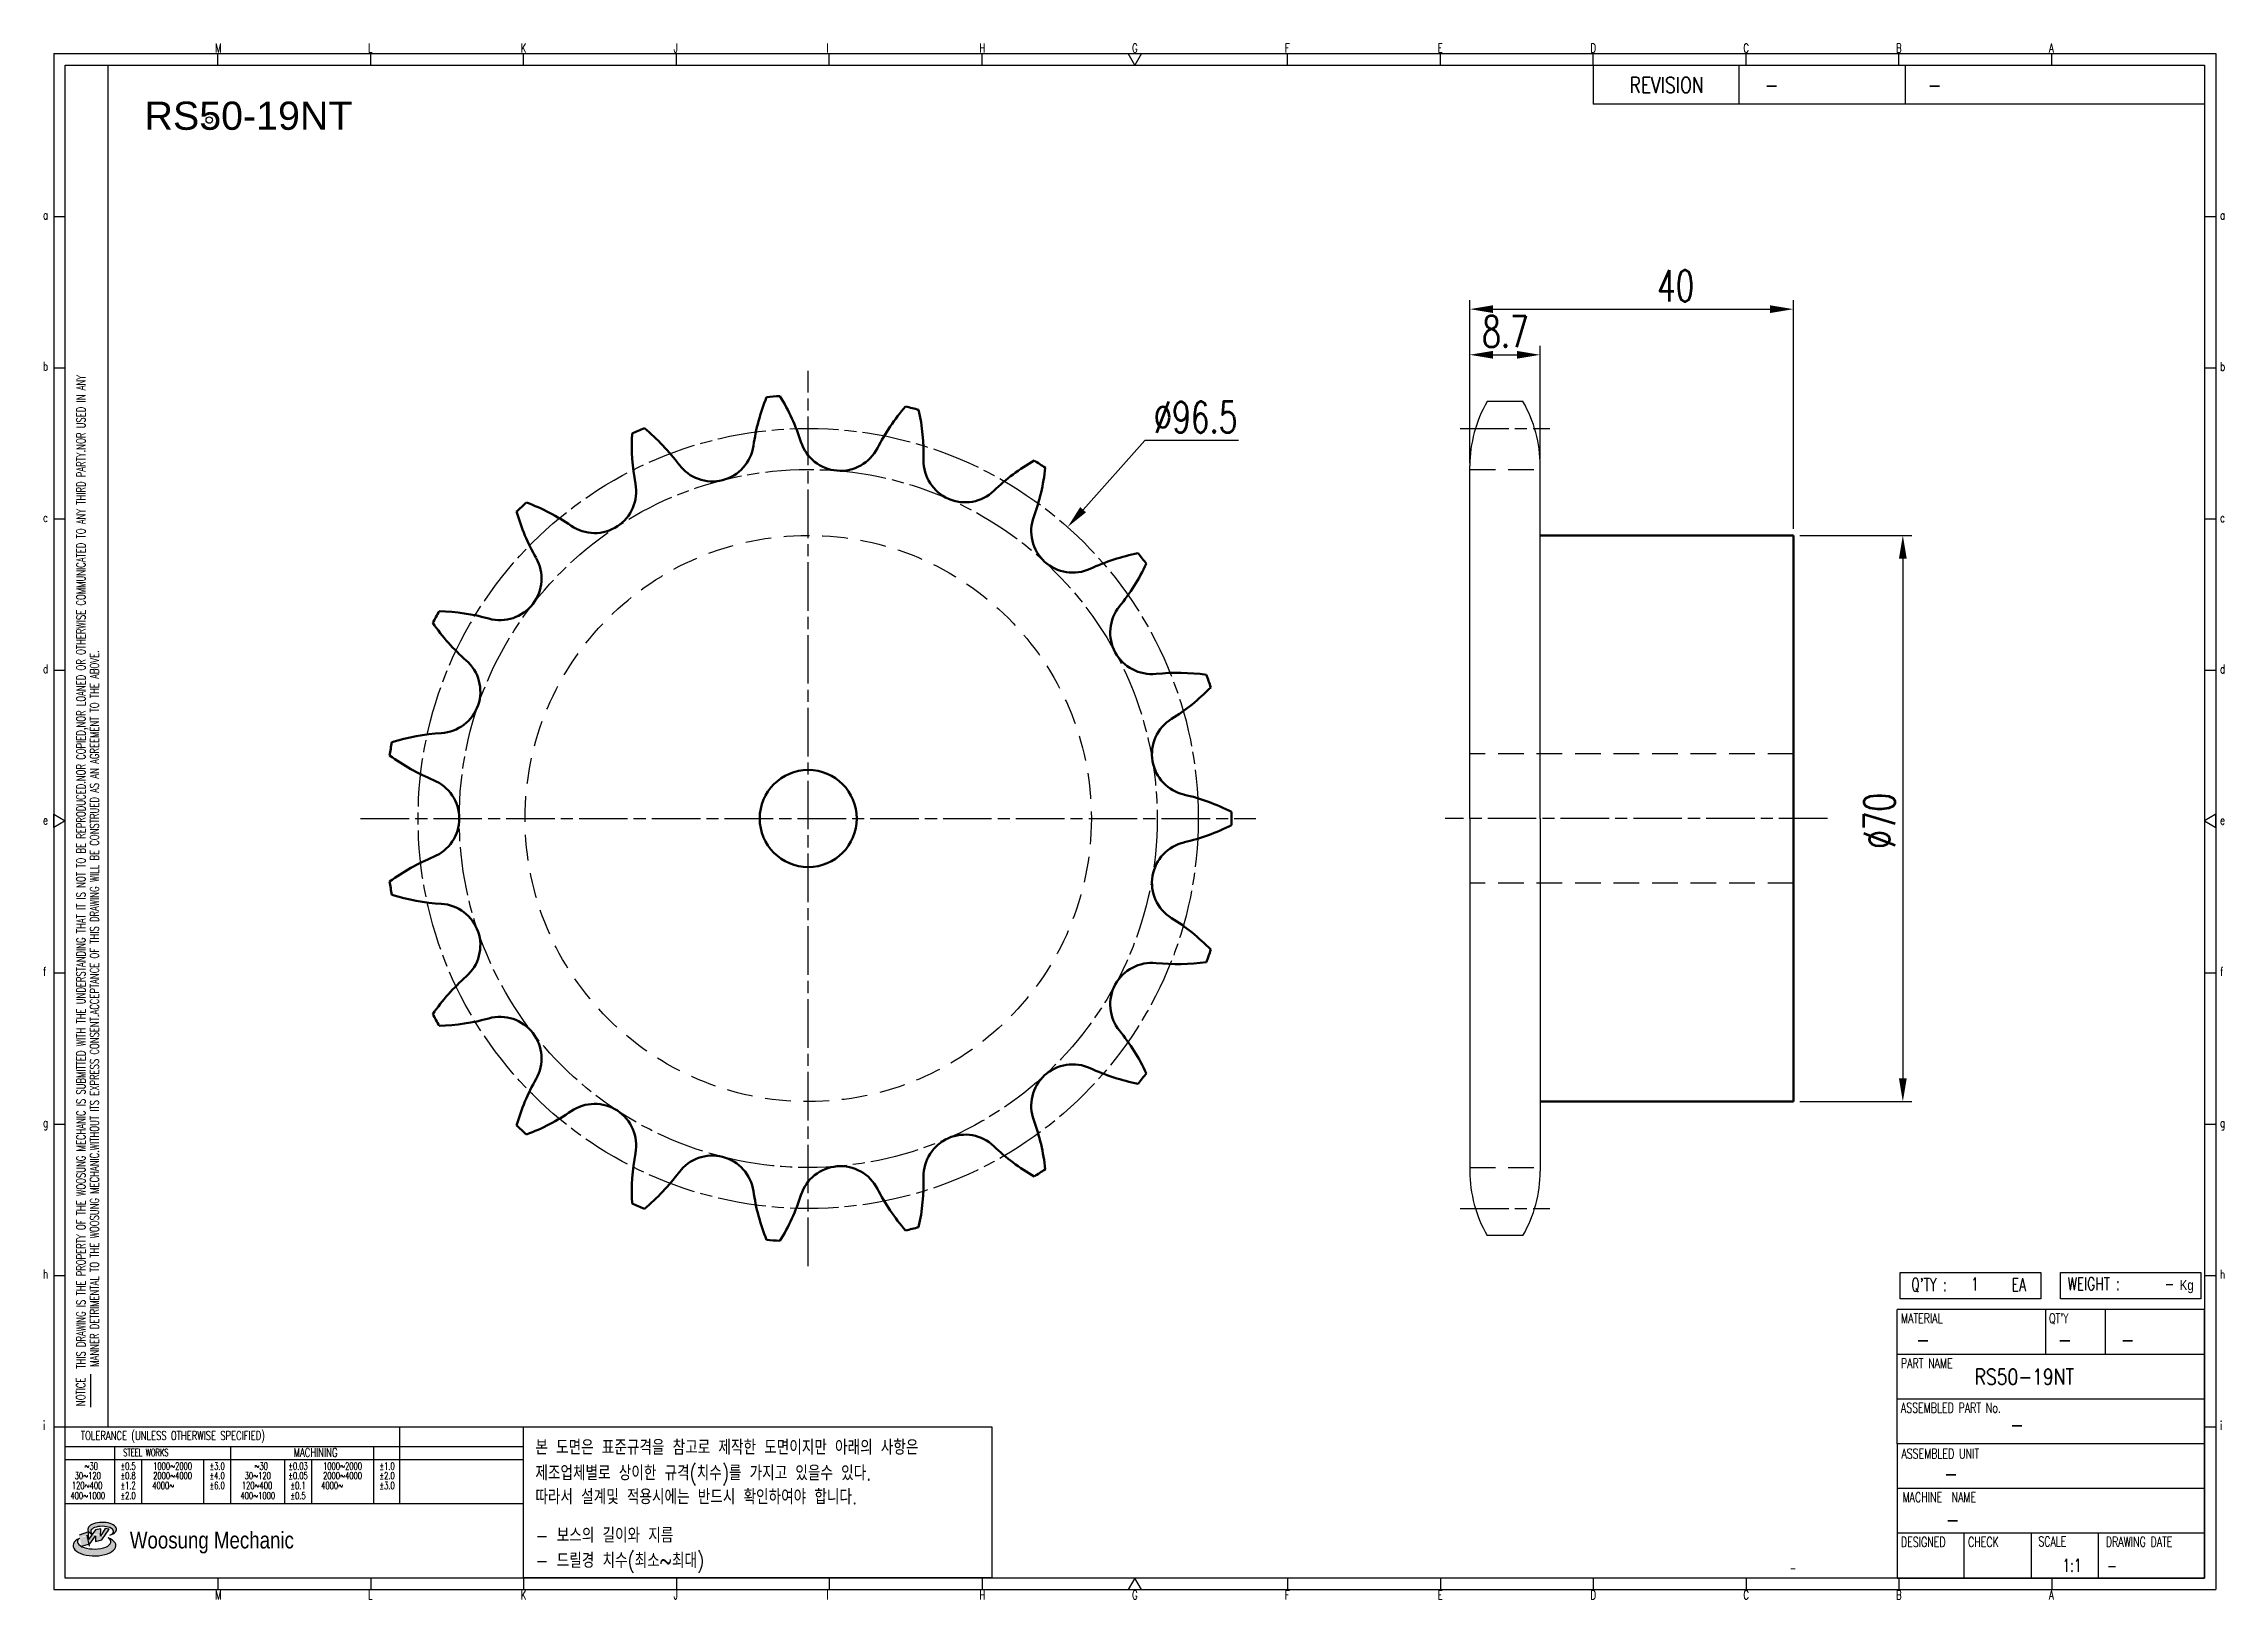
# Model space of a CAD drawing. Header units: millimetres. Extents: x 3349 to 3619, y 19 to 211.
import ezdxf
from ezdxf.enums import TextEntityAlignment as Align

# ---------------------------------------------------------------- set-up
doc = ezdxf.new("R2010")
doc.units = ezdxf.units.MM
for name, pattern in [('AM_ISO08W050', [18, 12, -1.5, 3, -1.5]), ('AM_ISO08W050x2', [9, 6, -0.75, 1.5, -0.75]), ('HIDDEN', [9.525, 6.35, -3.175])]:
    doc.linetypes.add(name, pattern=pattern)
for name, color, linetype, lineweight in [('1', 7, 'Continuous', 50), ('22', 30, 'AM_ISO08W050', 25), ('VIS', 7, 'Continuous', 50)]:
    doc.layers.add(name, color=color, linetype=linetype, lineweight=lineweight)
for name, color, linetype in [('HL', 2, 'HIDDEN'), ('S-DIM', 7, 'Continuous'), ('TITLE', 7, 'Continuous'), ('도면레이아웃', 7, 'Continuous')]:
    doc.layers.add(name, color=color, linetype=linetype)
doc.styles.add('HAN', font='ROMANS.shx', dxfattribs={"width": 0.7, "bigfont": 'whgtxt.shx'})
doc.styles.add('HKD_ST2', font='romans.shx', dxfattribs={"width": 0.7, "height": 4, "bigfont": '@extfont2.shx'})
doc.styles.add('HSG', font='SIMPLEX.shx', dxfattribs={"width": 0.7, "bigfont": 'HSG.shx'})
doc.styles.add('ROMANS', font='romans.shx', dxfattribs={"width": 0.7, "bigfont": 'whgtxt.shx'})
doc.styles.add('SLDTEXTSTYLE4', font='arial.ttf', dxfattribs={"width": 0.8})
doc.styles.get("Standard").update_dxf_attribs({"font": 'arial.ttf'})
doc.dimstyles.new('APP4', dxfattribs={"dimscale": 1.6, "dimtxt": 2.4, "dimasz": 1.8, "dimexe": 0.7, "dimexo": 0.5, "dimgap": 0.6, "dimtad": 1, "dimtoh": 1, "dimdec": 1, "dimrnd": 0.01, "dimzin": 9, "dimdsep": 46, "dimtxsty": 'HSG', "dimcen": 0, "dimclrd": 1, "dimclre": 1, "dimclrt": 256, "dimazin": 2, "dimtp": 1, "dimtm": 1, "dimtfac": 0.5, "dimtdec": 1, "dimtofl": 0, "dimtmove": 0, "dimatfit": 3, "dimfxl": 0, "dimtvp": 1, "dimtolj": 2, "dimlwd": -1, "dimlwe": -1, "dimarcsym": 0})

# ---------------------------------------------------------------- blocks, each defined once
blk = doc.blocks.new('*D8')
at = {"layer": 'Defpoints', "color": 0, "transparency": 16777216}
for p in [(3475.5, 151.33), (3411.38, 79.29)]:
    blk.add_point(p, dxfattribs=at)
at = {"layer": 'S-DIM', "color": 1, "transparency": 16777216}
for p, q in [((3485.04, 162.04), (3477.42, 153.48)), ((3496.62, 162.04), (3485.04, 162.04))]:
    blk.add_line(p, q, dxfattribs=at)
blk.add_solid([(3477.06, 153.8), (3477.78, 153.16), (3475.5, 151.33)], dxfattribs=at)
at = {"layer": 'S-DIM', "transparency": 16777216, "insert": (3491.31, 164.92), "char_height": 3.84, "attachment_point": 5, "style": 'HSG'}
blk.add_mtext('\\A2;∅96.5', dxfattribs=at)
blk = doc.blocks.new('*D9')
at = {"layer": 'Defpoints', "color": 0, "transparency": 16777216}
for p in [(3533.92, 172.63), (3525.22, 158.91), (3533.92, 158.91)]:
    blk.add_point(p, dxfattribs=at)
at = {"layer": 'S-DIM', "color": 1, "transparency": 16777216}
for p, q in [((3525.22, 159.71), (3525.22, 173.75)), ((3528.1, 172.63), (3531.04, 172.63)), ((3533.92, 159.71), (3533.92, 173.75))]:
    blk.add_line(p, q, dxfattribs=at)
for points in [[(3528.1, 173.11), (3528.1, 172.15), (3525.22, 172.63)], [(3531.04, 173.11), (3531.04, 172.15), (3533.92, 172.63)]]:
    blk.add_solid(points, dxfattribs=at)
at = {"layer": 'S-DIM', "transparency": 16777216, "insert": (3529.63, 175.51), "char_height": 3.84, "attachment_point": 5, "style": 'HSG'}
blk.add_mtext('\\A2;8.7', dxfattribs=at)
blk = doc.blocks.new('*D10')
at = {"layer": 'Defpoints', "color": 0, "transparency": 16777216}
for p in [(3565.22, 178.27), (3525.22, 158.45), (3565.22, 150.31)]:
    blk.add_point(p, dxfattribs=at)
at = {"layer": 'S-DIM', "color": 1, "transparency": 16777216}
for p, q in [((3525.22, 159.25), (3525.22, 179.39)), ((3528.1, 178.27), (3562.34, 178.27)), ((3565.22, 151.11), (3565.22, 179.39))]:
    blk.add_line(p, q, dxfattribs=at)
for points in [[(3528.1, 178.75), (3528.1, 177.79), (3525.22, 178.27)], [(3562.34, 178.75), (3562.34, 177.79), (3565.22, 178.27)]]:
    blk.add_solid(points, dxfattribs=at)
at = {"layer": 'S-DIM', "transparency": 16777216, "insert": (3550.67, 181.15), "char_height": 3.84, "attachment_point": 5, "style": 'HSG'}
blk.add_mtext('\\A2;40', dxfattribs=at)
blk = doc.blocks.new('*D11')
at = {"layer": 'Defpoints', "color": 0, "transparency": 16777216}
for p in [(3565.22, 150.31), (3565.22, 80.31), (3578.75, 80.31)]:
    blk.add_point(p, dxfattribs=at)
at = {"layer": 'S-DIM', "color": 1, "transparency": 16777216}
for p, q in [((3566.02, 150.31), (3579.87, 150.31)), ((3578.75, 147.43), (3578.75, 83.19)), ((3566.02, 80.31), (3579.87, 80.31))]:
    blk.add_line(p, q, dxfattribs=at)
for points in [[(3578.27, 147.43), (3579.23, 147.43), (3578.75, 150.31)], [(3578.27, 83.19), (3579.23, 83.19), (3578.75, 80.31)]]:
    blk.add_solid(points, dxfattribs=at)
at = {"layer": 'S-DIM', "transparency": 16777216, "insert": (3575.87, 115.02), "char_height": 3.84, "attachment_point": 5, "rotation": 90, "style": 'HSG'}
blk.add_mtext('\\A2;%%c70', dxfattribs=at)
blk = doc.blocks.new('SUYWSHJH')
at = {"layer": '도면레이아웃'}
h = blk.add_hatch(color=10, dxfattribs=at)
h.paths.add_polyline_path([(1.544, 35.177), (1.554, 34.966), (1.779, 35.034), (2.054, 35.422), (1.908, 35.446), (1.728, 35.167), (1.741, 35.439), (1.547, 35.405), (1.292, 35.041), (1.295, 35.33), (0.943, 35.208), (1.03, 34.8), (1.336, 34.885)])
edge = h.paths.add_edge_path()
edge.add_ellipse((1.795, 35.421), major_axis=(-0.53, 0), ratio=0.487785, start_angle=122.36065, end_angle=403.39574)
edge.add_line((1.411, 35.244), (1.419, 35.261))
edge.add_ellipse((1.798, 35.344), major_axis=(-0.423, 0), ratio=0.444396, start_angle=131.58977, end_angle=386.19408, ccw=False)
edge = h.paths.add_edge_path()
edge.add_ellipse((1.512, 34.815), major_axis=(-0.793, 0), ratio=0.480113, start_angle=314.67633, end_angle=590.85213)
edge.add_ellipse((1.501, 34.958), major_axis=(-0.62, 0), ratio=0.43311, start_angle=331.7024, end_angle=574.42495, ccw=False)
for p, q in [((0, 90.118), (80.15, 90.118)), ((0, 90.118), (0, 33.191)), ((6.089, 89.693), (6.089, 90.118)), ((11.753, 89.693), (11.753, 90.118)), ((17.418, 89.693), (17.418, 90.118)), ((23.082, 89.693), (23.082, 90.118)), ((28.746, 89.693), (28.746, 90.118)), ((34.411, 89.693), (34.411, 90.118)), ((45.739, 89.693), (45.739, 90.118)), ((51.404, 89.693), (51.404, 90.118)), ((57.068, 89.693), (57.068, 90.118)), ((62.732, 89.693), (62.732, 90.118)), ((68.397, 89.693), (68.397, 90.118)), ((74.061, 89.693), (74.061, 90.118)), ((80.15, 90.118), (80.15, 33.191)), ((0, 84.085), (0.425, 84.085)), ((79.725, 84.085), (80.15, 84.085)), ((0, 78.478), (0.425, 78.478)), ((79.725, 78.478), (80.15, 78.478)), ((0, 72.87), (0.425, 72.87)), ((79.725, 72.87), (80.15, 72.87)), ((0, 67.262), (0.425, 67.262)), ((79.725, 67.262), (80.15, 67.262)), ((0, 56.047), (0.425, 56.047)), ((79.725, 56.047), (80.15, 56.047)), ((0, 50.439), (0.425, 50.439)), ((79.725, 50.439), (80.15, 50.439)), ((0, 44.832), (0.425, 44.832)), ((79.725, 44.832), (80.15, 44.832)), ((1.377, 39.947), (1.377, 41.174)), ((0, 39.224), (0.425, 39.224)), ((79.725, 39.224), (80.15, 39.224)), ((0, 33.191), (80.15, 33.191)), ((6.089, 33.616), (6.089, 33.191)), ((11.753, 33.616), (11.753, 33.191)), ((17.418, 33.616), (17.418, 33.191)), ((23.082, 33.616), (23.082, 33.191)), ((28.746, 33.616), (28.746, 33.191)), ((34.411, 33.616), (34.411, 33.191)), ((45.739, 33.616), (45.739, 33.191)), ((51.404, 33.616), (51.404, 33.191)), ((57.068, 33.616), (57.068, 33.191)), ((62.732, 33.616), (62.732, 33.191)), ((68.397, 33.616), (68.397, 33.191)), ((74.061, 33.616), (74.061, 33.191))]:
    blk.add_line(p, q)
at = {"color": 2}
for p, q in [((2.017, 39.224), (2.017, 89.693)), ((0.425, 39.224), (17.418, 39.224)), ((12.816, 39.224), (12.816, 36.382)), ((17.418, 33.616), (17.418, 39.224)), ((0.425, 38.487), (17.418, 38.487)), ((0.425, 38.012), (17.418, 38.012)), ((2.257, 38.487), (2.257, 36.382)), ((3.257, 38.012), (3.257, 36.382)), ((5.557, 38.012), (5.557, 36.382)), ((6.557, 38.5), (6.557, 36.382)), ((8.557, 38.012), (8.557, 36.382)), ((9.557, 38.026), (9.557, 36.382)), ((11.857, 38.487), (11.857, 36.382)), ((0.425, 36.382), (17.418, 36.382))]:
    blk.add_line(p, q, dxfattribs=at)
at = {"color": 6, "ltscale": 0.5}
for p, q in [((57.068, 89.693), (57.068, 88.246)), ((62.47, 89.693), (62.47, 88.246)), ((68.635, 89.693), (68.635, 88.246)), ((79.725, 88.246), (57.068, 88.246)), ((68.336, 38.59), (68.336, 43.563)), ((79.725, 43.563), (68.336, 43.563)), ((73.827, 43.563), (73.827, 41.905)), ((76.037, 43.563), (76.037, 41.905)), ((79.725, 38.59), (79.725, 43.563)), ((79.725, 41.905), (68.336, 41.905)), ((79.725, 40.248), (68.336, 40.248)), ((68.336, 38.59), (68.336, 33.616)), ((79.725, 38.59), (68.336, 38.59)), ((79.725, 33.616), (79.725, 38.59)), ((79.725, 36.932), (68.336, 36.932)), ((79.725, 35.274), (68.336, 35.274)), ((70.822, 33.616), (70.822, 35.274)), ((73.309, 33.616), (73.309, 35.274)), ((75.796, 33.616), (75.796, 35.274)), ((68.336, 33.616), (79.725, 33.616))]:
    blk.add_line(p, q, dxfattribs=at)
for points in [[(40.075, 89.693), (39.83, 90.118), (40.32, 90.118)], [(0.425, 89.693), (79.725, 89.693), (79.725, 33.616), (0.425, 33.616)], [(0.425, 61.679), (0, 61.433), (0, 61.924)], [(79.725, 61.679), (80.15, 61.433), (80.15, 61.924)], [(40.075, 33.616), (39.83, 33.191), (40.32, 33.191)]]:
    blk.add_lwpolyline(points, close=True)
at = {"layer": 'TITLE', "color": 20}
for p, q in [((68.449, 43.961), (68.449, 44.936)), ((68.449, 44.936), (73.654, 44.936)), ((73.654, 44.936), (73.654, 43.961)), ((74.39, 43.961), (74.39, 44.936)), ((74.39, 44.936), (79.595, 44.936)), ((79.595, 44.936), (79.595, 43.961)), ((73.654, 43.961), (68.449, 43.961)), ((79.595, 43.961), (74.39, 43.961))]:
    blk.add_line(p, q, dxfattribs=at)
at = {"layer": '도면레이아웃'}
for p, q in [((1.295, 35.33), (0.943, 35.208)), ((1.03, 34.8), (1.336, 34.885)), ((1.224, 35.208), (1.311, 34.8)), ((1.224, 35.208), (1.224, 35.208)), ((1.547, 35.405), (1.292, 35.041)), ((1.292, 35.041), (1.295, 35.33)), ((1.336, 34.885), (1.544, 35.177)), ((1.419, 35.261), (1.411, 35.244)), ((1.544, 35.177), (1.554, 34.966)), ((1.741, 35.439), (1.547, 35.405)), ((1.554, 34.966), (1.779, 35.034)), ((1.908, 35.446), (1.728, 35.167)), ((1.728, 35.167), (1.741, 35.439)), ((1.779, 35.034), (2.054, 35.422)), ((2.054, 35.422), (1.908, 35.446))]:
    blk.add_line(p, q, dxfattribs=at)
for centre, major_axis, ratio, start_param, end_param in [((1.795, 35.421), (-0.53, 0), 0.487785, 2.135596, 7.040584), ((1.512, 34.815), (-0.793, 0), 0.480113, 5.492138, 10.312315), ((1.501, 34.958), (-0.62, 0), 0.43311, 5.789299, 10.025607), ((1.798, 35.344), (-0.423, 0), 0.444396, 2.296675, 6.740358)]:
    blk.add_ellipse(centre, major_axis=major_axis, ratio=ratio, start_param=start_param, end_param=end_param, dxfattribs=at)
at = {"color": 4, "style": 'HKD_ST2', "width": 0.7}
for s, p in [('M', (5.988, 90.164)), ('L', (11.652, 90.164)), ('K', (17.316, 90.164)), ('J', (22.981, 90.164)), ('I', (28.645, 90.164)), ('H', (34.309, 90.164)), ('G', (39.974, 90.164)), ('F', (45.638, 90.164)), ('E', (51.302, 90.164)), ('D', (56.967, 90.164)), ('C', (62.631, 90.164)), ('B', (68.295, 90.164)), ('A', (73.96, 90.164)), ('a', (-0.395, 83.976)), ('a', (80.305, 83.97)), ('b', (-0.395, 78.368)), ('b', (80.305, 78.362)), ('c', (-0.395, 72.76)), ('c', (80.305, 72.754)), ('d', (-0.395, 67.153)), ('d', (80.305, 67.147)), ('e', (-0.395, 61.545)), ('e', (80.305, 61.539)), ('f', (-0.395, 55.937)), ('f', (80.305, 55.931)), ('g', (-0.395, 50.33)), ('g', (80.305, 50.324)), ('h', (-0.395, 44.722)), ('h', (80.305, 44.716)), ('i', (-0.395, 39.114)), ('i', (80.305, 39.108)), ('M', (5.988, 32.824)), ('L', (11.652, 32.824)), ('K', (17.316, 32.824)), ('J', (22.981, 32.824)), ('I', (28.645, 32.824)), ('H', (34.309, 32.824)), ('G', (39.974, 32.824)), ('F', (45.638, 32.824)), ('E', (51.302, 32.824)), ('D', (56.967, 32.824)), ('C', (62.631, 32.824)), ('B', (68.295, 32.824)), ('A', (73.96, 32.824))]:
    blk.add_text(s, height=0.326, dxfattribs=at).set_placement(p)
for s, height, style, width, p in [('REVISION', 0.5806, 'HAN', 0.8, (58.415, 88.664)), ('-', 0.581, 'HAN', 0.8, (63.426, 88.664)), ('-', 0.581, 'HAN', 0.8, (69.468, 88.664)), ("Q'TY : ", 0.4746, 'HKD_ST2', 0.7, (68.857, 44.253)), ('1', 0.475, 'HKD_ST2', 0.7, (71.071, 44.275)), ('EA', 0.4746, 'HKD_ST2', 0.7, (72.578, 44.253)), ('WEIGHT : ', 0.4746, 'HKD_ST2', 0.7, (74.65, 44.286)), ('-', 0.581, 'HAN', 0.8, (69.029, 42.157)), ('-', 0.581, 'HAN', 0.8, (74.289, 42.157)), ('-', 0.581, 'HAN', 0.8, (76.623, 42.157)), ('-', 0.581, 'HAN', 0.8, (72.515, 39.013)), ('-', 0.581, 'HAN', 0.8, (70.067, 37.189)), ('-', 0.581, 'HAN', 0.8, (70.126, 35.48)), ('1:1', 0.4746, 'HKD_ST2', 0.7, (74.458, 33.848)), ('-', 0.475, 'HKD_ST2', 0.7, (76.112, 33.837))]:
    blk.add_text(s, height=height, dxfattribs=dict(style=style, width=width)).set_placement(p)
at = {"color": 6, "style": 'HKD_ST2', "width": 0.7}
for s, p in [(' THIS DRAWING IS THE PROPERTY OF THE WOOSUNG MECHANIC IS SUBMITTED WITH THE UNDERSTANDING THAT IT IS NOT TO BE REPRODUCED.NOR COPIED,NOR LOANED OR OTHERWISE COMMUNICATED TO ANY THIRD PARTY.NOR USED IN ANY', (1.173, 41.217)), ('MANNER DETRIMENTAL TO THE WOOSUNG MECHANIC.WITHOUT ITS EXPRESS CONSENT.ACCEPTANCE OF THIS DRAWING WILL BE CONSTRUED AS AN AGREEMENT TO THE ABOVE.', (1.672, 41.447))]:
    blk.add_text(s, height=0.326266, rotation=90, dxfattribs=at).set_placement(p)
at = {"style": 'HKD_ST2', "width": 0.7}
blk.add_text('-', height=0.475, dxfattribs=at).set_placement((78.613, 44.286), align=Align.RIGHT)
at = {"color": 4, "style": 'HKD_ST2', "width": 0.7}
for s, height, p in [('MATERIAL', 0.3651, (68.474, 43.425)), ("QT'Y", 0.3651, (73.965, 43.425)), ('PART NAME', 0.3651, (68.474, 41.756)), ('ASSEMBLED PART No.', 0.36511, (68.474, 40.109)), ('ASSEMBLED UNIT', 0.36511, (68.49, 38.408)), ('MACHINE  NAME', 0.36511, (68.532, 36.794)), ('DESIGNED', 0.3651, (68.474, 35.136)), ('CHECK', 0.3651, (70.961, 35.136)), ('SCALE', 0.3651, (73.566, 35.153)), ('DRAWING DATE', 0.36511, (76.071, 35.141))]:
    blk.add_text(s, height=height, dxfattribs=at).set_placement(p, align=Align.TOP_LEFT)
at = {"style": 'HKD_ST2', "width": 0.7}
blk.add_text('NOTICE', height=0.3263, rotation=90, dxfattribs=at).set_placement((1.163, 39.988))
for s, height, style, width, p in [('TOLERANCE (UNLESS OTHERWISE SPECIFIED)', 0.32627, 'HKD_ST2', 0.7, (4.417, 38.896)), ('-', 0.326, 'ROMANS', 0.65, (64.469, 33.975))]:
    blk.add_text(s, height=height, dxfattribs=dict(style=style, width=width)).set_placement(p, align=Align.MIDDLE_CENTER)
at = {"color": 4, "style": 'HKD_ST2', "width": 0.7}
for s, height, p in [('STEEL WORKS', 0.26101, (3.416, 38.268)), ('MACHINING', 0.3263, (9.707, 38.27)), ('%%P0.5', 0.261, (2.757, 37.762)), ('%%P0.8', 0.261, (2.757, 37.411)), ('%%P3.0', 0.261, (6.057, 37.762)), ('%%P4.0', 0.261, (6.057, 37.411)), ('%%P0.03', 0.261, (9.057, 37.762)), ('%%P0.05', 0.261, (9.057, 37.411)), ('%%P1.0', 0.261, (12.357, 37.762)), ('%%P2.0', 0.261, (12.357, 37.411)), ('%%P1.2', 0.261, (2.757, 37.045)), ('%%P2.0', 0.261, (2.757, 36.67)), ('%%P6.0', 0.261, (6.057, 37.045)), ('%%P0.1', 0.261, (9.057, 37.045)), ('%%P0.5', 0.261, (9.057, 36.67)), ('%%P3.0', 0.261, (12.357, 37.045))]:
    blk.add_text(s, height=height, dxfattribs=at).set_placement(p, align=Align.MIDDLE)
for s, height, p in [('30%%126120', 0.261, (1.263, 37.411)), ('%%12630', 0.261, (1.389, 37.762)), ('2000%%1264000', 0.26101, (4.407, 37.411)), ('1000%%1262000', 0.26101, (4.407, 37.762)), ('30%%126120', 0.261, (7.563, 37.411)), ('%%12630', 0.261, (7.689, 37.762)), ('2000%%1264000', 0.26101, (10.707, 37.411)), ('1000%%1262000', 0.26101, (10.707, 37.762)), ('400%%1261000', 0.26101, (1.263, 36.67)), ('120%%126400', 0.26101, (1.237, 37.045)), ('4000%%126', 0.261, (4.061, 37.045)), ('400%%1261000', 0.26101, (7.563, 36.67)), ('120%%126400', 0.26101, (7.537, 37.045)), ('4000%%126', 0.261, (10.321, 37.045))]:
    blk.add_text(s, height=height, dxfattribs=at).set_placement(p, align=Align.MIDDLE_CENTER)
at = {"color": 1, "style": 'SLDTEXTSTYLE4', "width": 0.8}
blk.add_text('Woosung Mechanic', height=0.61957, dxfattribs=at).set_placement((2.822, 34.711))
at = {"layer": 'TITLE', "width": 0.8}
blk.add_text('Kg', height=0.3789, dxfattribs=at).set_placement((78.807, 44.286))

msp = doc.modelspace()

# ---------------------------------------------------------------- linework, layer by layer
for p, q in [((3531.8, 166.84), (3527.35, 166.84)), ((3525.22, 115.31), (3525.22, 158.91)), ((3533.92, 115.31), (3533.92, 158.91)), ((3525.22, 115.31), (3525.22, 71.71)), ((3533.92, 115.31), (3533.92, 71.71)), ((3531.8, 63.78), (3527.35, 63.78))]:
    msp.add_line(p, q)
at = {"color": 4}
msp.add_lwpolyline([(3408.26, 40.13), (3466.15, 40.13), (3466.15, 21.43), (3408.26, 21.43)], close=True, dxfattribs=at)
msp.add_circle((3369.4, 201.65), 0.403)
for centre, start, end in [((3541.1, 158.91), 150, 180), ((3518.05, 158.91), 0, 30), ((3541.1, 71.71), 180, 210), ((3518.05, 71.71), 330, 0)]:
    msp.add_arc(centre, 15.87, start, end)
at = {"layer": '1'}
msp.add_circle((3443.44, 115.31), 6, dxfattribs=at)
for centre, radius, start, end in [((3462.01, 157.75), 25.6, 157.8854, 171.8421), ((3443.44, 115.31), 52.33, 93.8285, 95.6452), ((3418.14, 154.11), 25.6, 17.6316, 31.5883), ((3474.78, 149.42), 25.6, 138.938, 152.8947), ((3443.44, 115.31), 52.33, 74.8811, 76.6978), ((3432.11, 160.23), 25.6, 358.6842, 12.6409), ((3447.23, 161.48), 25.6, 176.8327, 190.7895), ((3443.44, 115.31), 52.33, 112.7758, 114.5926), ((3406.91, 143.79), 25.6, 36.5789, 50.5357), ((3447.43, 163.42), 5.13, 197.6316, 332.8947), ((3431.59, 162.11), 5.13, 216.5789, 351.8421), ((3462.83, 159.52), 5.13, 178.6842, 313.9474), ((3484.16, 137.39), 25.6, 119.9906, 133.9474), ((3443.44, 115.31), 52.33, 55.9337, 57.7505), ((3417.04, 155.72), 5.13, 235.5263, 10.7895), ((3447.3, 161.47), 25.6, 339.7368, 353.6936), ((3443.44, 115.31), 52.33, 131.7232, 133.5399), ((3399.64, 130.39), 25.6, 55.5263, 69.4831), ((3432.03, 160.21), 25.6, 195.7801, 209.7368), ((3476.14, 150.83), 5.13, 159.7368, 295), ((3405.34, 144.96), 5.13, 254.4737, 29.7368), ((3489.12, 122.97), 25.6, 101.0433, 115), ((3462.08, 157.72), 25.6, 320.7895, 334.7462), ((3443.44, 115.31), 52.33, 36.9864, 38.8031), ((3443.44, 115.31), 52.33, 150.6706, 152.4873), ((3397.12, 115.35), 25.6, 74.4737, 88.4304), ((3485.9, 138.29), 5.13, 140.7895, 276.0526), ((3418.07, 154.07), 25.6, 214.7275, 228.6842), ((3397.78, 130.99), 5.13, 273.4211, 48.6842), ((3489.14, 107.72), 25.6, 82.0959, 96.0526), ((3443.44, 115.31), 52.33, 18.039, 19.8557), ((3474.84, 149.36), 25.6, 301.8421, 315.7988), ((3491.06, 123.26), 5.13, 121.8421, 257.1053), ((3443.44, 115.31), 52.33, 169.6179, 171.4347), ((3399.61, 100.31), 25.6, 93.4211, 107.3778), ((3406.86, 143.73), 25.6, 233.6748, 247.6316), ((3395.16, 115.31), 5.13, 292.3684, 67.6316), ((3484.2, 93.3), 25.6, 63.1485, 77.1053), ((3443.44, 115.31), 52.33, 359.0916, 0.9084), ((3484.2, 137.32), 25.6, 282.8947, 296.8515), ((3406.86, 86.89), 25.6, 112.3684, 126.3252), ((3491.06, 107.36), 5.13, 102.8947, 238.1579), ((3443.44, 115.31), 52.33, 188.5653, 190.3821), ((3399.61, 130.31), 25.6, 252.6222, 266.5789), ((3397.78, 99.64), 5.13, 311.3158, 86.5789), ((3474.84, 81.26), 25.6, 44.2012, 58.1579), ((3485.9, 92.33), 5.13, 83.9474, 219.2105), ((3489.14, 122.9), 25.6, 263.9474, 277.9041), ((3443.44, 115.31), 52.33, 340.1443, 341.961), ((3418.07, 76.55), 25.6, 131.3158, 145.2725), ((3443.44, 115.31), 52.33, 207.5127, 209.3294), ((3397.12, 115.27), 25.6, 271.5696, 285.5263), ((3405.34, 85.66), 5.13, 330.2632, 105.5263), ((3462.08, 72.9), 25.6, 25.2538, 39.2105), ((3476.14, 79.79), 5.13, 65, 200.2632), ((3489.12, 107.65), 25.6, 245, 258.9567), ((3443.44, 115.31), 52.33, 321.1969, 323.0136), ((3432.03, 70.41), 25.6, 150.2632, 164.2199), ((3399.64, 100.23), 25.6, 290.5169, 304.4737), ((3417.04, 74.9), 5.13, 349.2105, 124.4737), ((3443.44, 115.31), 52.33, 226.4601, 228.2768), ((3462.83, 71.1), 5.13, 46.0526, 181.3158), ((3447.3, 69.15), 25.6, 6.3064, 20.2632), ((3447.23, 69.14), 25.6, 169.2105, 183.1673), ((3431.59, 68.51), 5.13, 8.1579, 143.4211), ((3484.16, 93.23), 25.6, 226.0526, 240.0094), ((3406.91, 86.83), 25.6, 309.4643, 323.4211), ((3447.43, 67.2), 5.13, 27.1053, 162.3684), ((3432.11, 70.4), 25.6, 347.3591, 1.3158), ((3443.44, 115.31), 52.33, 302.2495, 304.0663), ((3443.44, 115.31), 52.33, 245.4074, 247.2242), ((3462.01, 72.87), 25.6, 188.1579, 202.1146), ((3418.14, 76.51), 25.6, 328.4117, 342.3684), ((3474.78, 81.2), 25.6, 207.1053, 221.062), ((3443.44, 115.31), 52.33, 283.3022, 285.1189), ((3443.44, 115.31), 52.33, 264.3548, 266.1715)]:
    msp.add_arc(centre, radius, start, end, dxfattribs=at)
at = {"layer": '22', "color": 4, "linetype": 'AM_ISO08W050x2'}
for p, q in [((3443.44, 59.98), (3443.44, 170.64)), ((3388.11, 115.31), (3498.77, 115.31)), ((3569.44, 115.31), (3522.19, 115.31))]:
    msp.add_line(p, q, dxfattribs=at)
at = {"layer": '22', "linetype": 'AM_ISO08W050x2'}
for p, q in [((3524.04, 163.53), (3535.1, 163.53)), ((3524.04, 67.09), (3535.1, 67.09))]:
    msp.add_line(p, q, dxfattribs=at)
at = {"layer": '22', "color": 4, "linetype": 'AM_ISO08W050x2'}
for radius in [48.22, 43.14]:
    msp.add_circle((3443.44, 115.31), radius, dxfattribs=at)
at = {"layer": 'HL', "ltscale": 0.5}
for p, q in [((3525.22, 158.45), (3533.92, 158.45)), ((3565.22, 123.31), (3525.22, 123.31)), ((3565.22, 107.31), (3525.22, 107.31)), ((3525.22, 72.17), (3533.92, 72.17))]:
    msp.add_line(p, q, dxfattribs=at)
msp.add_circle((3443.44, 115.31), 35, dxfattribs=at)
at = {"layer": 'VIS'}
for p, q in [((3565.22, 150.31), (3533.92, 150.31)), ((3565.22, 150.31), (3565.22, 80.31)), ((3565.22, 80.31), (3533.92, 80.31))]:
    msp.add_line(p, q, dxfattribs=at)

# ---------------------------------------------------------------- block references
at = {"xscale": 3.334864150352273, "yscale": 3.334864150352273, "zscale": 3.334864150352273}
msp.add_blockref('SUYWSHJH', (3350.17, -90.68), dxfattribs=at)

# ---------------------------------------------------------------- texts
at = {"color": 2}
msp.add_text('RS50-19NT', height=3.484, dxfattribs=at).set_placement((3361.4, 200.44))
at = {"style": 'HAN', "width": 0.8}
msp.add_text('RS50-19NT', height=1.936, dxfattribs=at).set_placement((3587.64, 45.33))
at = {"color": 4, "style": 'HAN', "width": 0.8}
for s, p in [('본 도면은 표준규격을 참고로 제작한 도면이지만 아래의 사항은', (3409.71, 36.66)), ('제조업체별로 상이한 규격(치수)를 가지고 있을수 있다.', (3409.71, 33.49)), ('따라서 설계및 적용시에는 반드시 확인하여야 합니다.', (3409.71, 30.54)), ('- 보스의 길이와 지름', (3409.71, 25.79)), ('- 드릴경 치수(최소~최대)', (3409.71, 22.67))]:
    msp.add_text(s, height=1.832, dxfattribs=at).set_placement(p)

# ---------------------------------------------------------------- dimensions: what is measured, and where the dimension line sits
at = {"layer": 'S-DIM', "color": 3}
for base, p1, p2, picture, middle in [((3565.22, 178.27), (3525.22, 158.45), (3565.22, 150.31), '*D10', (3550.67, 178.27)), ((3533.92, 172.63), (3525.22, 158.91), (3533.92, 158.91), '*D9', (3529.63, 172.63))]:
    dim = msp.add_linear_dim(base=base, p1=p1, p2=p2, dimstyle='APP4', dxfattribs=at)
    dim.commit()
    dim.dimension.update_dxf_attribs({"geometry": picture, "text_midpoint": middle, "dimtype": 160})
dim = msp.add_diameter_dim_2p(p1=(3411.38, 79.29), p2=(3475.5, 151.33), dimstyle='APP4', dxfattribs=at)
dim.commit()
dim.dimension.update_dxf_attribs({"geometry": '*D8', "text_midpoint": (3491.31, 162.04), "dimtype": 163})
dim = msp.add_linear_dim(base=(3578.75, 80.31), p1=(3565.22, 150.31), p2=(3565.22, 80.31), angle=90, text='%%c<>', dimstyle='APP4', dxfattribs=at)
dim.commit()
dim.dimension.update_dxf_attribs({"geometry": '*D11', "text_midpoint": (3578.75, 115.02), "dimtype": 160})

doc.saveas('drawing.dxf')
